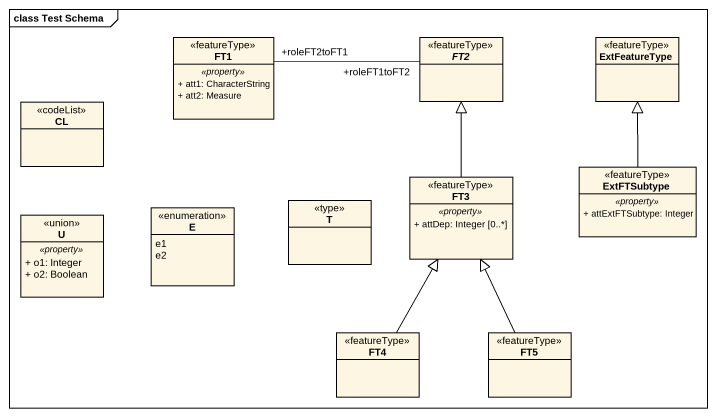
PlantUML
@startuml
mainframe class Test Schema
hide circle
hide empty members
skinparam classAttributeIconSize 0
class FT1 <<featureType>> {
  .. <<property>> ..
  + att1: CharacterString
  + att2: Measure
}
abstract class FT2 <<featureType>>
class ExtFeatureType <<featureType>>
class CL <<codeList>>
class ExtFTSubtype <<featureType>> {
  .. <<property>> ..
  + attExtFTSubtype: Integer
}
enum E {
  e1
  e2
}
class T <<type>>
class FT3 <<featureType>> {
  .. <<property>> ..
  + attDep: Integer [0..*]
}
class U <<union>> {
  .. <<property>> ..
  + o1: Integer
  + o2: Boolean
}
class FT4 <<featureType>>
class FT5 <<featureType>>
FT1 "+roleFT2toFT1" -right- "+roleFT1toFT2" FT2
ExtFTSubtype -up-|> ExtFeatureType
FT3 -up-|> FT2
FT4 -up-|> FT3
FT5 -up-|> FT3
@enduml
